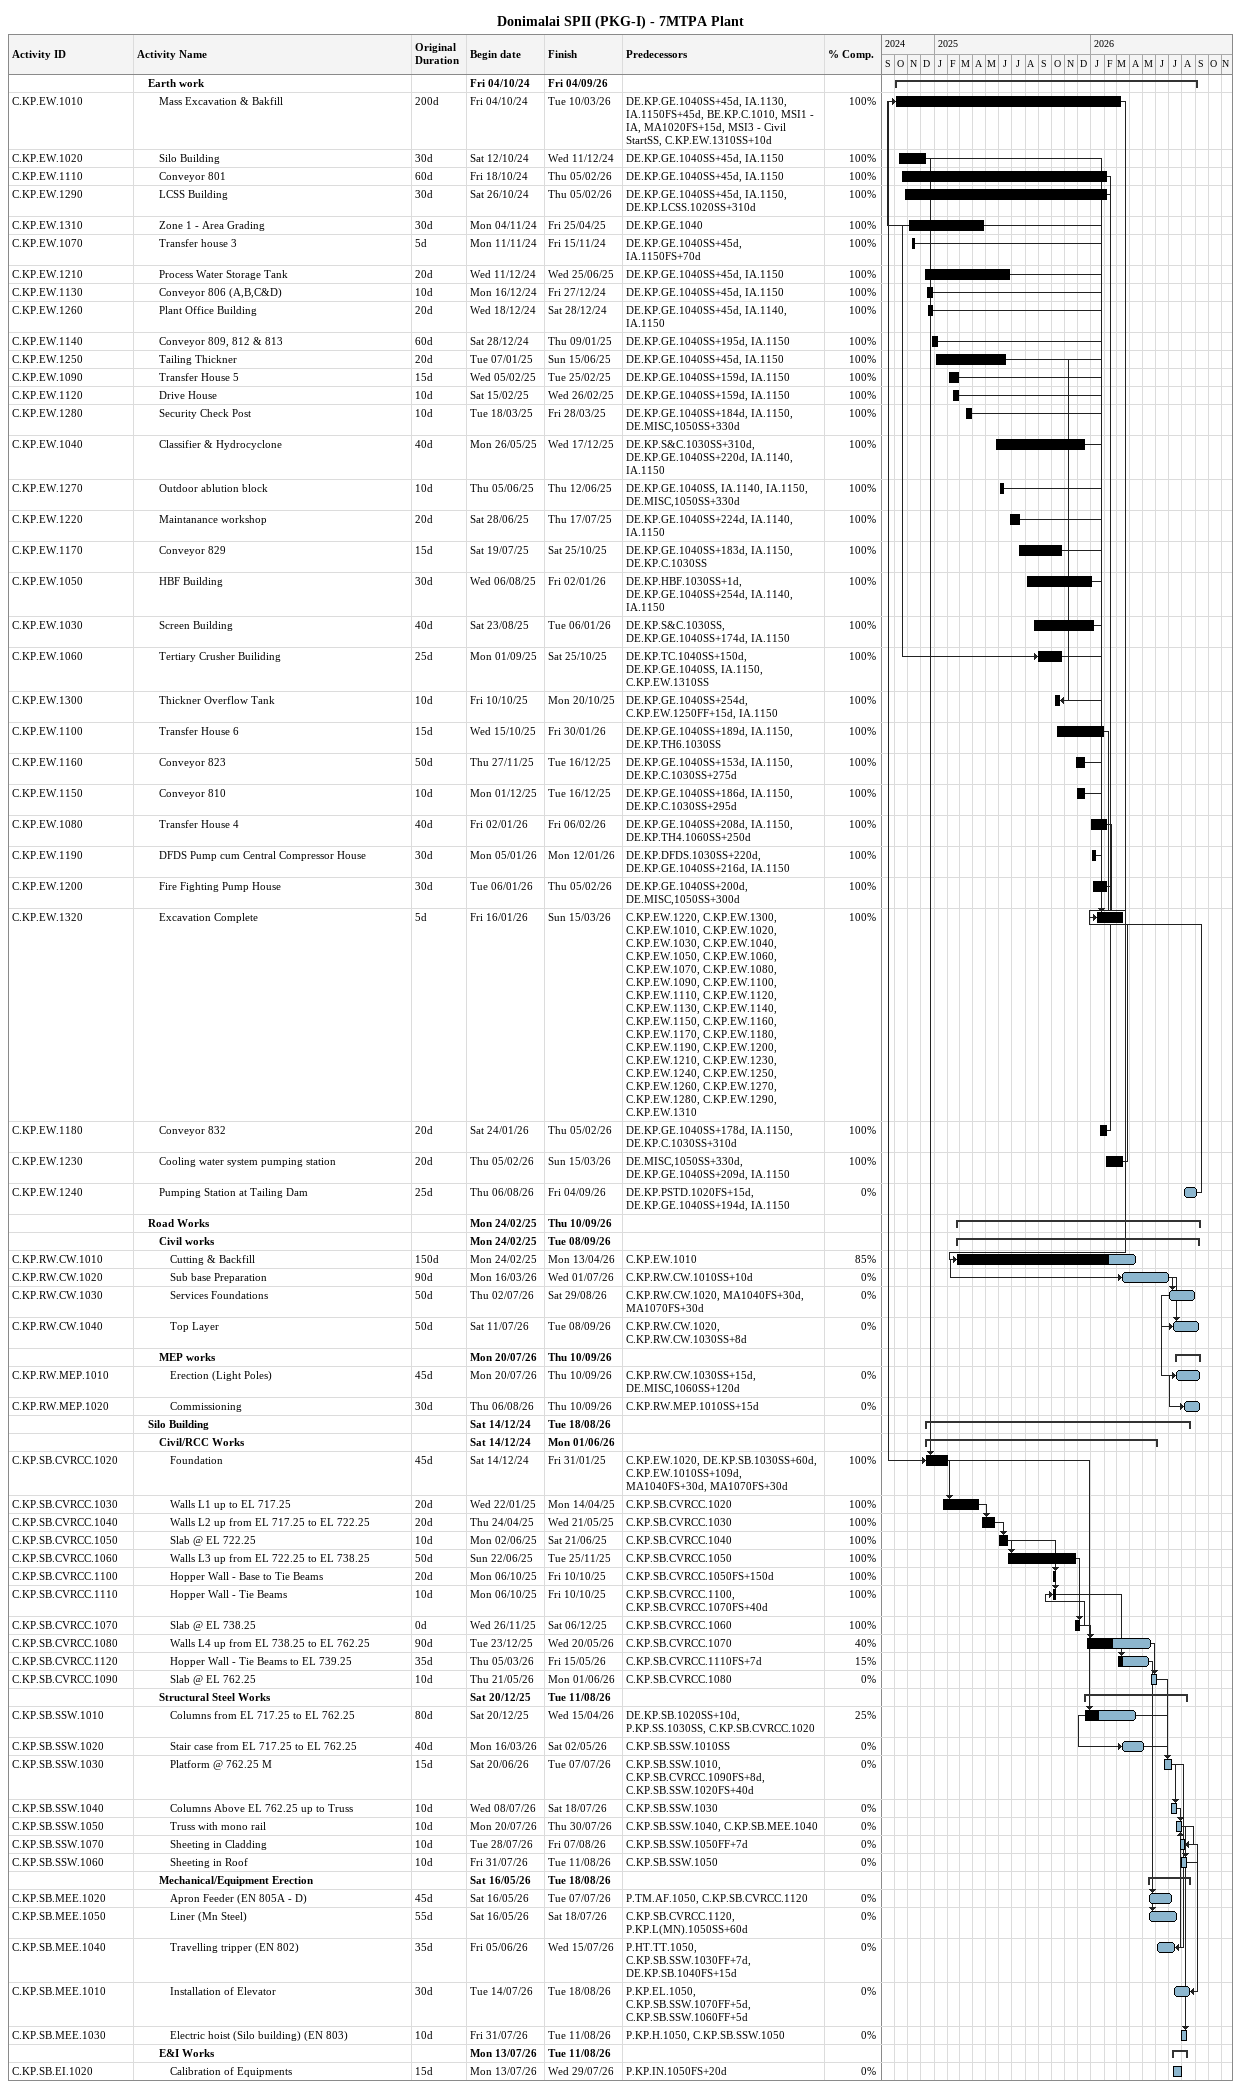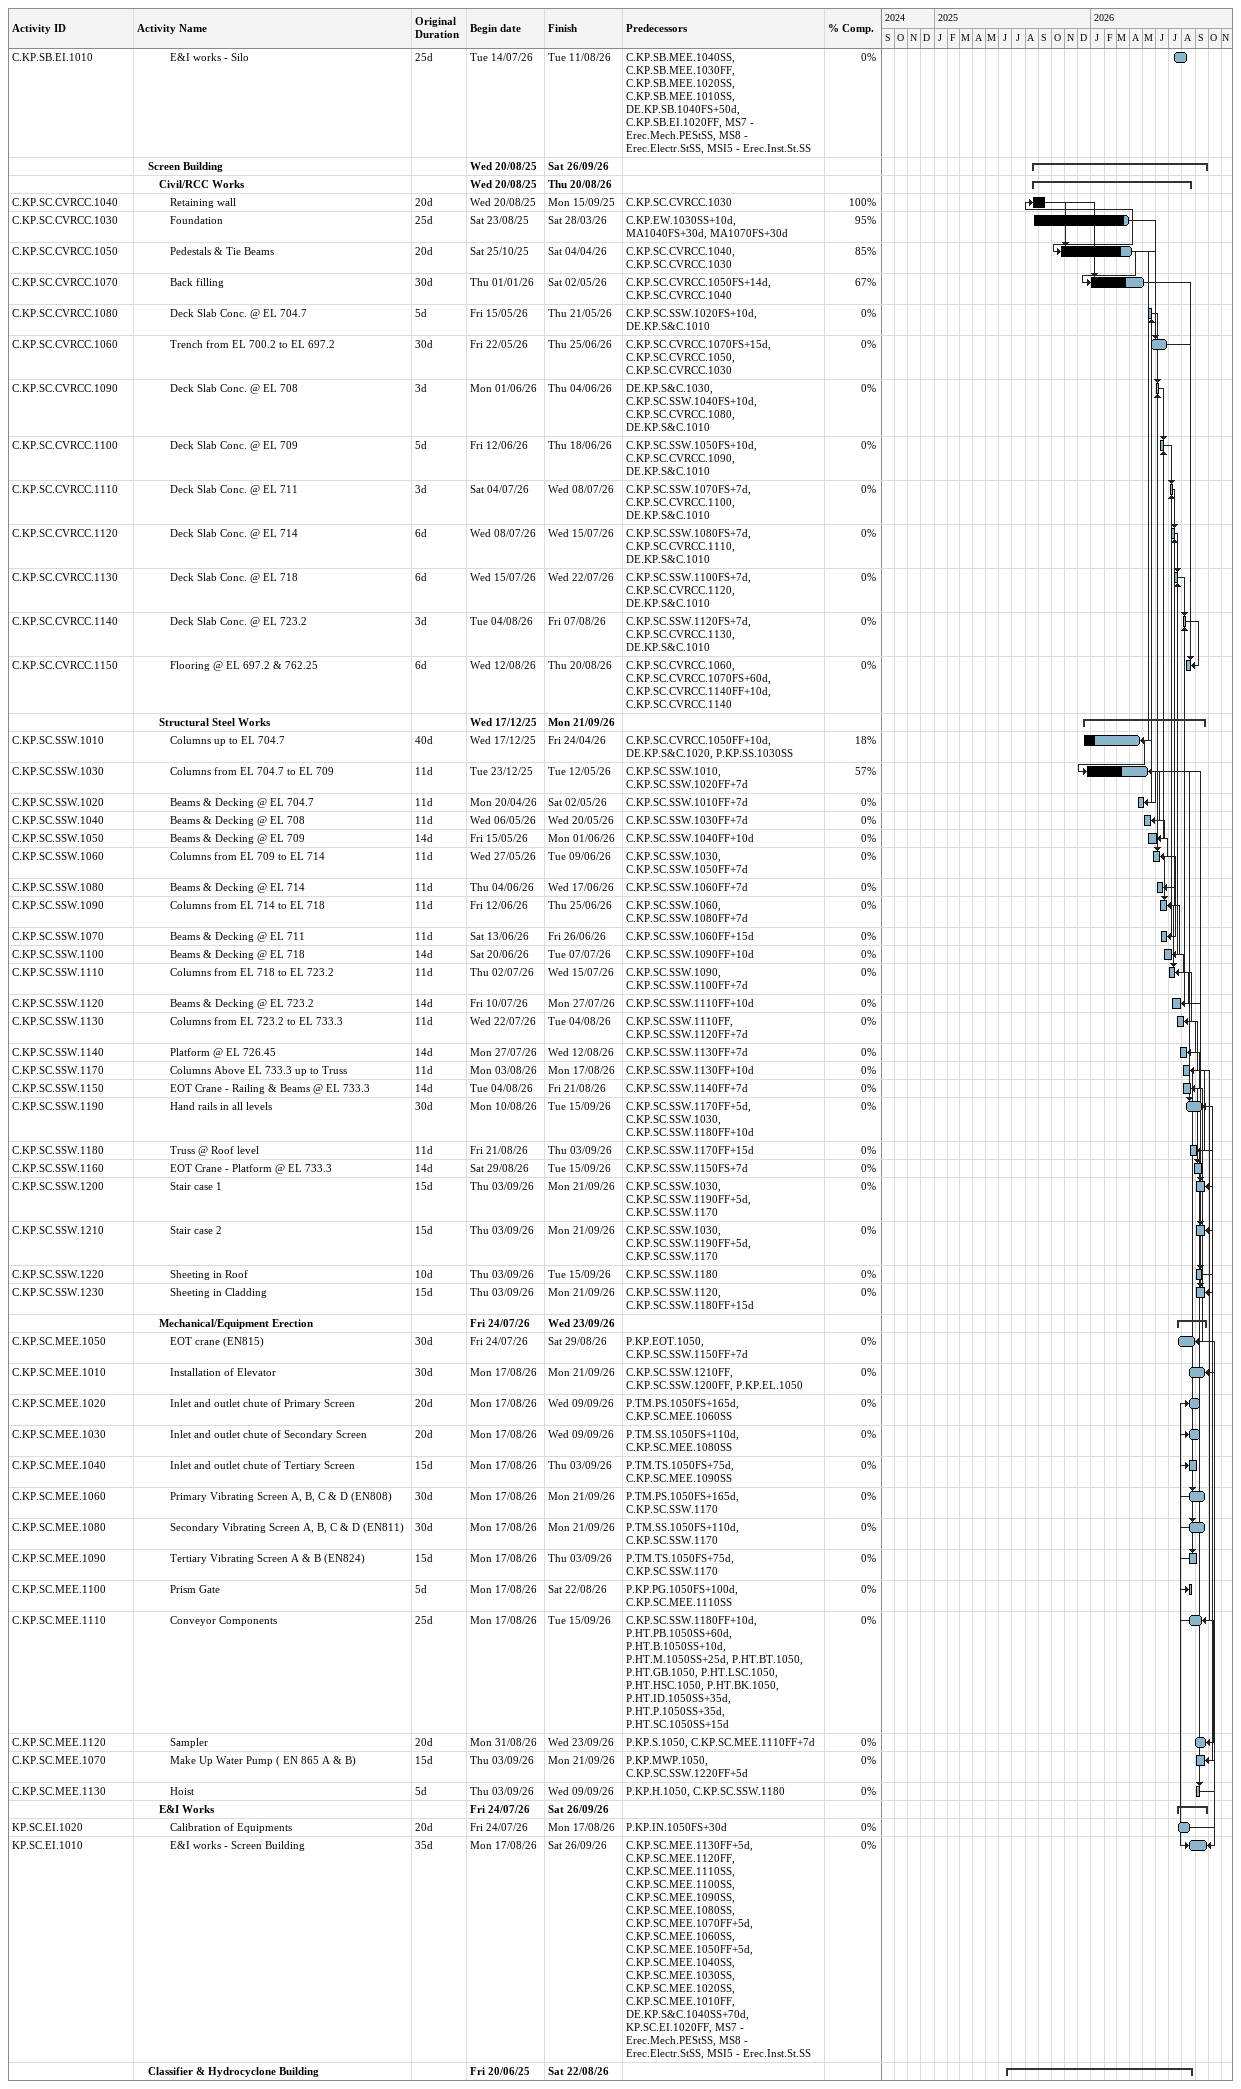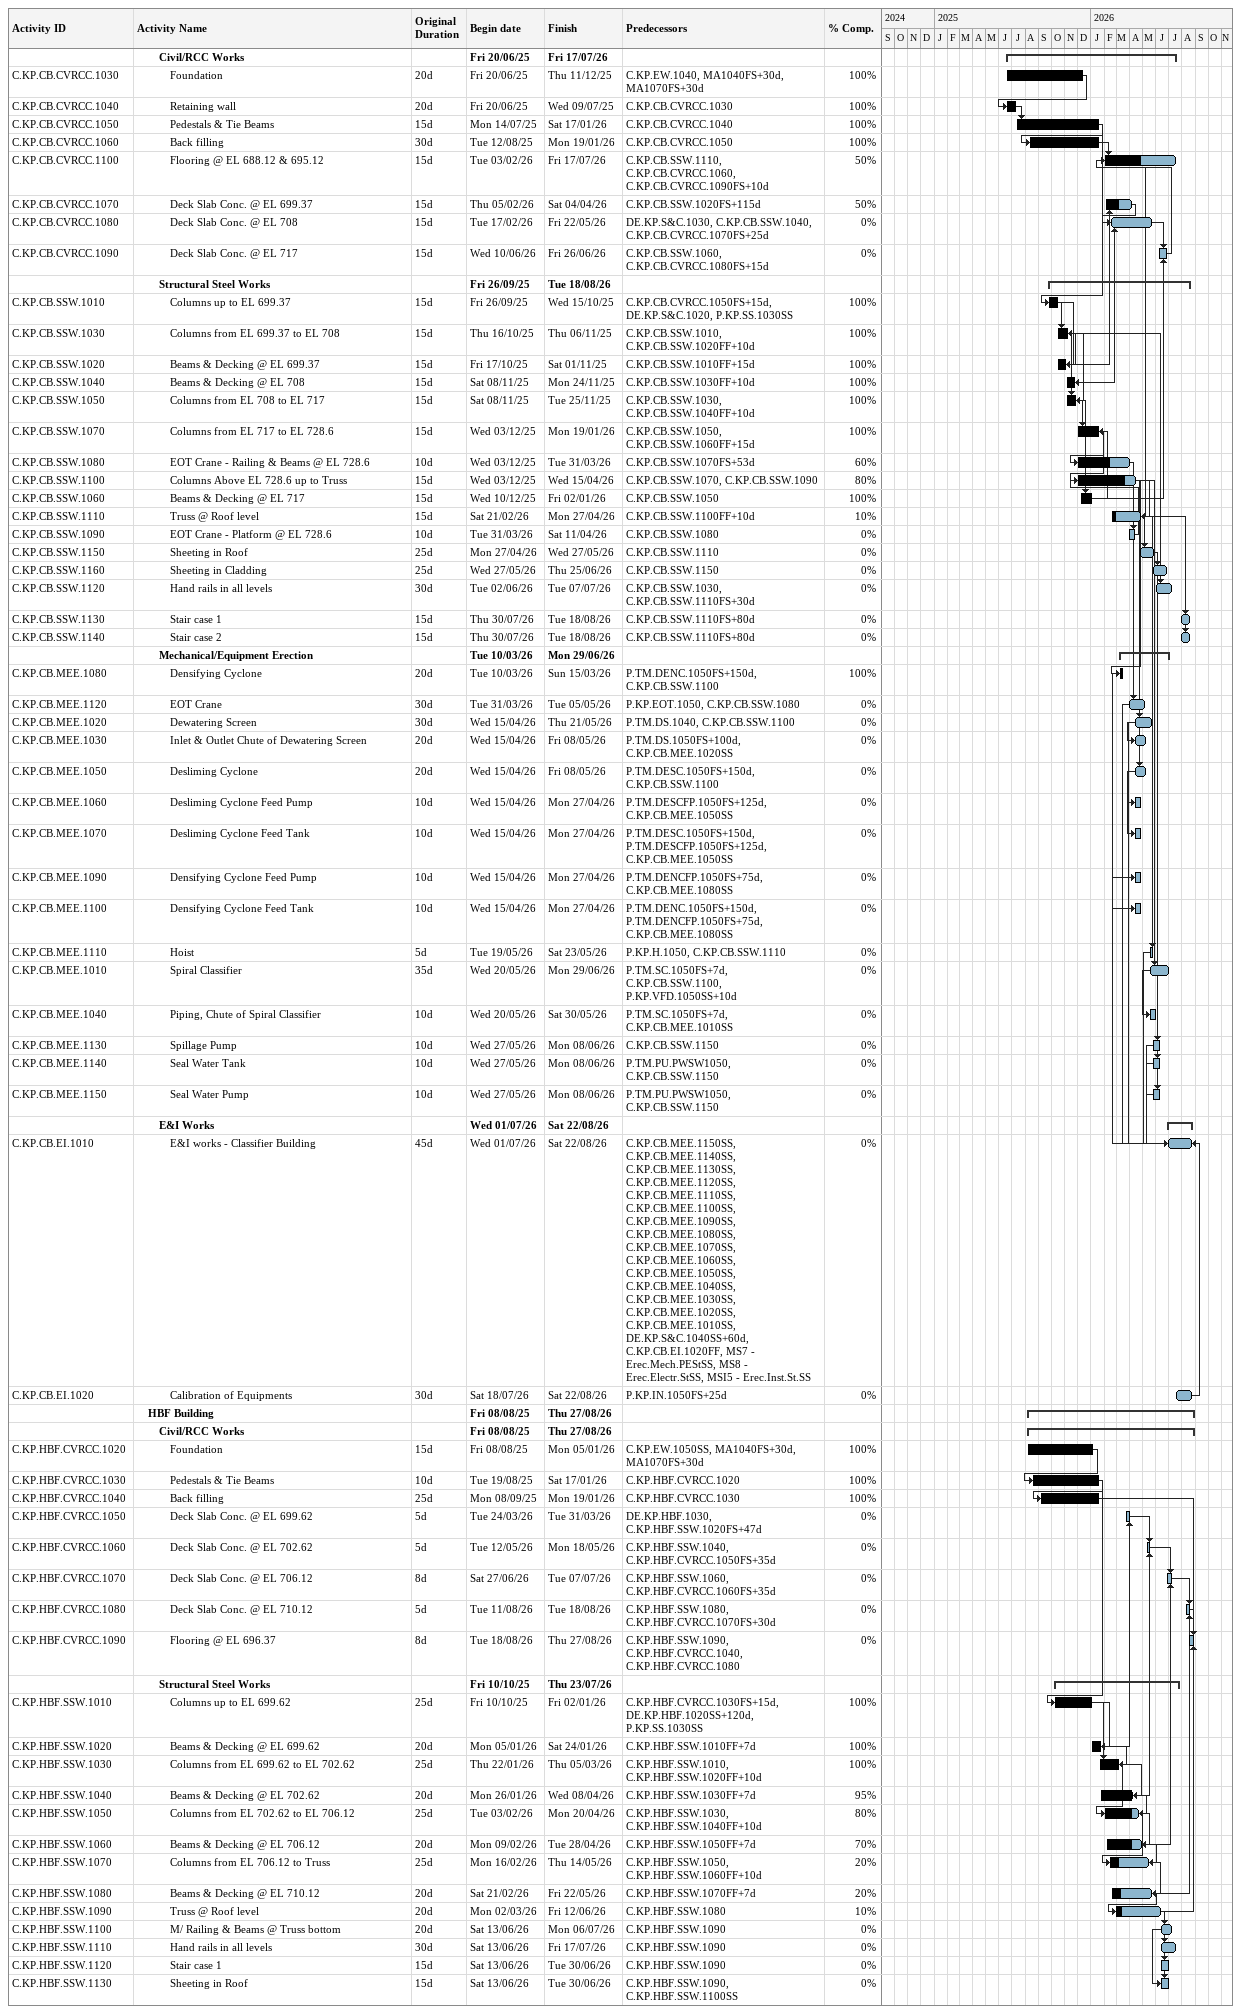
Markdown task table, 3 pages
Donimalai SPII (PKG-I) - 7MTPA Plant

| ID | Level | Task | Original duration | Start | Finish | Predecessors | % complete |
|---|---|---|---|---|---|---|---|
|  | 2 | **Earth work** |  | 2024-10-04 | 2026-09-04 |  |  |
| C.KP.EW.1010 | 3 | Mass Excavation & Bakfill | 200d | 2024-10-04 | 2026-03-10 | DE.KP.GE.1040SS+45d, IA.1130, IA.1150FS+45d, BE.KP.C.1010, MSI1 - IA, MA1020FS+15d, MSI3 - Civil StartSS, C.KP.EW.1310SS+10d | 100 |
| C.KP.EW.1020 | 3 | Silo Building | 30d | 2024-10-12 | 2024-12-11 | DE.KP.GE.1040SS+45d, IA.1150 | 100 |
| C.KP.EW.1110 | 3 | Conveyor 801 | 60d | 2024-10-18 | 2026-02-05 | DE.KP.GE.1040SS+45d, IA.1150 | 100 |
| C.KP.EW.1290 | 3 | LCSS Building | 30d | 2024-10-26 | 2026-02-05 | DE.KP.GE.1040SS+45d, IA.1150, DE.KP.LCSS.1020SS+310d | 100 |
| C.KP.EW.1310 | 3 | Zone 1 - Area Grading | 30d | 2024-11-04 | 2025-04-25 | DE.KP.GE.1040 | 100 |
| C.KP.EW.1070 | 3 | Transfer house 3 | 5d | 2024-11-11 | 2024-11-15 | DE.KP.GE.1040SS+45d, IA.1150FS+70d | 100 |
| C.KP.EW.1210 | 3 | Process Water Storage Tank | 20d | 2024-12-11 | 2025-06-25 | DE.KP.GE.1040SS+45d, IA.1150 | 100 |
| C.KP.EW.1130 | 3 | Conveyor 806 (A,B,C&D) | 10d | 2024-12-16 | 2024-12-27 | DE.KP.GE.1040SS+45d, IA.1150 | 100 |
| C.KP.EW.1260 | 3 | Plant Office Building | 20d | 2024-12-18 | 2024-12-28 | DE.KP.GE.1040SS+45d, IA.1140, IA.1150 | 100 |
| C.KP.EW.1140 | 3 | Conveyor 809, 812 & 813 | 60d | 2024-12-28 | 2025-01-09 | DE.KP.GE.1040SS+195d, IA.1150 | 100 |
| C.KP.EW.1250 | 3 | Tailing Thickner | 20d | 2025-01-07 | 2025-06-15 | DE.KP.GE.1040SS+45d, IA.1150 | 100 |
| C.KP.EW.1090 | 3 | Transfer House 5 | 15d | 2025-02-05 | 2025-02-25 | DE.KP.GE.1040SS+159d, IA.1150 | 100 |
| C.KP.EW.1120 | 3 | Drive House | 10d | 2025-02-15 | 2025-02-26 | DE.KP.GE.1040SS+159d, IA.1150 | 100 |
| C.KP.EW.1280 | 3 | Security Check Post | 10d | 2025-03-18 | 2025-03-28 | DE.KP.GE.1040SS+184d, IA.1150, DE.MISC,1050SS+330d | 100 |
| C.KP.EW.1040 | 3 | Classifier & Hydrocyclone | 40d | 2025-05-26 | 2025-12-17 | DE.KP.S&C.1030SS+310d, DE.KP.GE.1040SS+220d, IA.1140, IA.1150 | 100 |
| C.KP.EW.1270 | 3 | Outdoor ablution block | 10d | 2025-06-05 | 2025-06-12 | DE.KP.GE.1040SS, IA.1140, IA.1150, DE.MISC,1050SS+330d | 100 |
| C.KP.EW.1220 | 3 | Maintanance workshop | 20d | 2025-06-28 | 2025-07-17 | DE.KP.GE.1040SS+224d, IA.1140, IA.1150 | 100 |
| C.KP.EW.1170 | 3 | Conveyor 829 | 15d | 2025-07-19 | 2025-10-25 | DE.KP.GE.1040SS+183d, IA.1150, DE.KP.C.1030SS | 100 |
| C.KP.EW.1050 | 3 | HBF Building | 30d | 2025-08-06 | 2026-01-02 | DE.KP.HBF.1030SS+1d, DE.KP.GE.1040SS+254d, IA.1140, IA.1150 | 100 |
| C.KP.EW.1030 | 3 | Screen Building | 40d | 2025-08-23 | 2026-01-06 | DE.KP.S&C.1030SS, DE.KP.GE.1040SS+174d, IA.1150 | 100 |
| C.KP.EW.1060 | 3 | Tertiary Crusher Builiding | 25d | 2025-09-01 | 2025-10-25 | DE.KP.TC.1040SS+150d, DE.KP.GE.1040SS, IA.1150, C.KP.EW.1310SS | 100 |
| C.KP.EW.1300 | 3 | Thickner Overflow Tank | 10d | 2025-10-10 | 2025-10-20 | DE.KP.GE.1040SS+254d, C.KP.EW.1250FF+15d, IA.1150 | 100 |
| C.KP.EW.1100 | 3 | Transfer House 6 | 15d | 2025-10-15 | 2026-01-30 | DE.KP.GE.1040SS+189d, IA.1150, DE.KP.TH6.1030SS | 100 |
| C.KP.EW.1160 | 3 | Conveyor 823 | 50d | 2025-11-27 | 2025-12-16 | DE.KP.GE.1040SS+153d, IA.1150, DE.KP.C.1030SS+275d | 100 |
| C.KP.EW.1150 | 3 | Conveyor 810 | 10d | 2025-12-01 | 2025-12-16 | DE.KP.GE.1040SS+186d, IA.1150, DE.KP.C.1030SS+295d | 100 |
| C.KP.EW.1080 | 3 | Transfer House 4 | 40d | 2026-01-02 | 2026-02-06 | DE.KP.GE.1040SS+208d, IA.1150, DE.KP.TH4.1060SS+250d | 100 |
| C.KP.EW.1190 | 3 | DFDS Pump cum Central Compressor House | 30d | 2026-01-05 | 2026-01-12 | DE.KP.DFDS.1030SS+220d, DE.KP.GE.1040SS+216d, IA.1150 | 100 |
| C.KP.EW.1200 | 3 | Fire Fighting Pump House | 30d | 2026-01-06 | 2026-02-05 | DE.KP.GE.1040SS+200d, DE.MISC,1050SS+300d | 100 |
| C.KP.EW.1320 | 3 | Excavation Complete | 5d | 2026-01-16 | 2026-03-15 | C.KP.EW.1220, C.KP.EW.1300, C.KP.EW.1010, C.KP.EW.1020, C.KP.EW.1030, C.KP.EW.1040, C.KP.EW.1050, C.KP.EW.1060, C.KP.EW.1070, C.KP.EW.1080, C.KP.EW.1090, C.KP.EW.1100, C.KP.EW.1110, C.KP.EW.1120, C.KP.EW.1130, C.KP.EW.1140, C.KP.EW.1150, C.KP.EW.1160, C.KP.EW.1170, C.KP.EW.1180, C.KP.EW.1190, C.KP.EW.1200, C.KP.EW.1210, C.KP.EW.1230, C.KP.EW.1240, C.KP.EW.1250, C.KP.EW.1260, C.KP.EW.1270, C.KP.EW.1280, C.KP.EW.1290, C.KP.EW.1310 | 100 |
| C.KP.EW.1180 | 3 | Conveyor 832 | 20d | 2026-01-24 | 2026-02-05 | DE.KP.GE.1040SS+178d, IA.1150, DE.KP.C.1030SS+310d | 100 |
| C.KP.EW.1230 | 3 | Cooling water system pumping station | 20d | 2026-02-05 | 2026-03-15 | DE.MISC,1050SS+330d, DE.KP.GE.1040SS+209d, IA.1150 | 100 |
| C.KP.EW.1240 | 3 | Pumping Station at Tailing Dam | 25d | 2026-08-06 | 2026-09-04 | DE.KP.PSTD.1020FS+15d, DE.KP.GE.1040SS+194d, IA.1150 | 0 |
|  | 2 | **Road Works** |  | 2025-02-24 | 2026-09-10 |  |  |
|  | 3 | **Civil works** |  | 2025-02-24 | 2026-09-08 |  |  |
| C.KP.RW.CW.1010 | 4 | Cutting & Backfill | 150d | 2025-02-24 | 2026-04-13 | C.KP.EW.1010 | 85 |
| C.KP.RW.CW.1020 | 4 | Sub base Preparation | 90d | 2026-03-16 | 2026-07-01 | C.KP.RW.CW.1010SS+10d | 0 |
| C.KP.RW.CW.1030 | 4 | Services Foundations | 50d | 2026-07-02 | 2026-08-29 | C.KP.RW.CW.1020, MA1040FS+30d, MA1070FS+30d | 0 |
| C.KP.RW.CW.1040 | 4 | Top Layer | 50d | 2026-07-11 | 2026-09-08 | C.KP.RW.CW.1020, C.KP.RW.CW.1030SS+8d | 0 |
|  | 3 | **MEP works** |  | 2026-07-20 | 2026-09-10 |  |  |
| C.KP.RW.MEP.1010 | 4 | Erection (Light Poles) | 45d | 2026-07-20 | 2026-09-10 | C.KP.RW.CW.1030SS+15d, DE.MISC,1060SS+120d | 0 |
| C.KP.RW.MEP.1020 | 4 | Commissioning | 30d | 2026-08-06 | 2026-09-10 | C.KP.RW.MEP.1010SS+15d | 0 |
|  | 2 | **Silo Building** |  | 2024-12-14 | 2026-08-18 |  |  |
|  | 3 | **Civil/RCC Works** |  | 2024-12-14 | 2026-06-01 |  |  |
| C.KP.SB.CVRCC.1020 | 4 | Foundation | 45d | 2024-12-14 | 2025-01-31 | C.KP.EW.1020, DE.KP.SB.1030SS+60d, C.KP.EW.1010SS+109d, MA1040FS+30d, MA1070FS+30d | 100 |
| C.KP.SB.CVRCC.1030 | 4 | Walls L1 up to EL 717.25 | 20d | 2025-01-22 | 2025-04-14 | C.KP.SB.CVRCC.1020 | 100 |
| C.KP.SB.CVRCC.1040 | 4 | Walls L2 up from EL 717.25 to EL 722.25 | 20d | 2025-04-24 | 2025-05-21 | C.KP.SB.CVRCC.1030 | 100 |
| C.KP.SB.CVRCC.1050 | 4 | Slab @ EL 722.25 | 10d | 2025-06-02 | 2025-06-21 | C.KP.SB.CVRCC.1040 | 100 |
| C.KP.SB.CVRCC.1060 | 4 | Walls L3 up from EL 722.25 to EL 738.25 | 50d | 2025-06-22 | 2025-11-25 | C.KP.SB.CVRCC.1050 | 100 |
| C.KP.SB.CVRCC.1100 | 4 | Hopper Wall - Base to Tie Beams | 20d | 2025-10-06 | 2025-10-10 | C.KP.SB.CVRCC.1050FS+150d | 100 |
| C.KP.SB.CVRCC.1110 | 4 | Hopper Wall - Tie Beams | 10d | 2025-10-06 | 2025-10-10 | C.KP.SB.CVRCC.1100, C.KP.SB.CVRCC.1070FS+40d | 100 |
| C.KP.SB.CVRCC.1070 | 4 | Slab @ EL 738.25 | 0d | 2025-11-26 | 2025-12-06 | C.KP.SB.CVRCC.1060 | 100 |
| C.KP.SB.CVRCC.1080 | 4 | Walls L4 up from EL 738.25 to EL 762.25 | 90d | 2025-12-23 | 2026-05-20 | C.KP.SB.CVRCC.1070 | 40 |
| C.KP.SB.CVRCC.1120 | 4 | Hopper Wall - Tie Beams to EL 739.25 | 35d | 2026-03-05 | 2026-05-15 | C.KP.SB.CVRCC.1110FS+7d | 15 |
| C.KP.SB.CVRCC.1090 | 4 | Slab @ EL 762.25 | 10d | 2026-05-21 | 2026-06-01 | C.KP.SB.CVRCC.1080 | 0 |
|  | 3 | **Structural Steel Works** |  | 2025-12-20 | 2026-08-11 |  |  |
| C.KP.SB.SSW.1010 | 4 | Columns from EL 717.25 to EL 762.25 | 80d | 2025-12-20 | 2026-04-15 | DE.KP.SB.1020SS+10d, P.KP.SS.1030SS, C.KP.SB.CVRCC.1020 | 25 |
| C.KP.SB.SSW.1020 | 4 | Stair case from EL 717.25 to EL 762.25 | 40d | 2026-03-16 | 2026-05-02 | C.KP.SB.SSW.1010SS | 0 |
| C.KP.SB.SSW.1030 | 4 | Platform @ 762.25 M | 15d | 2026-06-20 | 2026-07-07 | C.KP.SB.SSW.1010, C.KP.SB.CVRCC.1090FS+8d, C.KP.SB.SSW.1020FS+40d | 0 |
| C.KP.SB.SSW.1040 | 4 | Columns Above EL 762.25 up to Truss | 10d | 2026-07-08 | 2026-07-18 | C.KP.SB.SSW.1030 | 0 |
| C.KP.SB.SSW.1050 | 4 | Truss with mono rail | 10d | 2026-07-20 | 2026-07-30 | C.KP.SB.SSW.1040, C.KP.SB.MEE.1040 | 0 |
| C.KP.SB.SSW.1070 | 4 | Sheeting in Cladding | 10d | 2026-07-28 | 2026-08-07 | C.KP.SB.SSW.1050FF+7d | 0 |
| C.KP.SB.SSW.1060 | 4 | Sheeting in Roof | 10d | 2026-07-31 | 2026-08-11 | C.KP.SB.SSW.1050 | 0 |
|  | 3 | **Mechanical/Equipment Erection** |  | 2026-05-16 | 2026-08-18 |  |  |
| C.KP.SB.MEE.1020 | 4 | Apron Feeder (EN 805A - D) | 45d | 2026-05-16 | 2026-07-07 | P.TM.AF.1050, C.KP.SB.CVRCC.1120 | 0 |
| C.KP.SB.MEE.1050 | 4 | Liner (Mn Steel) | 55d | 2026-05-16 | 2026-07-18 | C.KP.SB.CVRCC.1120, P.KP.L(MN).1050SS+60d | 0 |
| C.KP.SB.MEE.1040 | 4 | Travelling tripper (EN 802) | 35d | 2026-06-05 | 2026-07-15 | P.HT.TT.1050, C.KP.SB.SSW.1030FF+7d, DE.KP.SB.1040FS+15d | 0 |
| C.KP.SB.MEE.1010 | 4 | Installation of Elevator | 30d | 2026-07-14 | 2026-08-18 | P.KP.EL.1050, C.KP.SB.SSW.1070FF+5d, C.KP.SB.SSW.1060FF+5d | 0 |
| C.KP.SB.MEE.1030 | 4 | Electric hoist (Silo building) (EN 803) | 10d | 2026-07-31 | 2026-08-11 | P.KP.H.1050, C.KP.SB.SSW.1050 | 0 |
|  | 3 | **E&I Works** |  | 2026-07-13 | 2026-08-11 |  |  |
| C.KP.SB.EI.1020 | 4 | Calibration of Equipments | 15d | 2026-07-13 | 2026-07-29 | P.KP.IN.1050FS+20d | 0 |
| C.KP.SB.EI.1010 | 4 | E&I works - Silo | 25d | 2026-07-14 | 2026-08-11 | C.KP.SB.MEE.1040SS, C.KP.SB.MEE.1030FF, C.KP.SB.MEE.1020SS, C.KP.SB.MEE.1010SS, DE.KP.SB.1040FS+50d, C.KP.SB.EI.1020FF, MS7 - Erec.Mech.PEStSS, MS8 - Erec.Electr.StSS, MSI5 - Erec.Inst.St.SS | 0 |
|  | 2 | **Screen Building** |  | 2025-08-20 | 2026-09-26 |  |  |
|  | 3 | **Civil/RCC Works** |  | 2025-08-20 | 2026-08-20 |  |  |
| C.KP.SC.CVRCC.1040 | 4 | Retaining wall | 20d | 2025-08-20 | 2025-09-15 | C.KP.SC.CVRCC.1030 | 100 |
| C.KP.SC.CVRCC.1030 | 4 | Foundation | 25d | 2025-08-23 | 2026-03-28 | C.KP.EW.1030SS+10d, MA1040FS+30d, MA1070FS+30d | 95 |
| C.KP.SC.CVRCC.1050 | 4 | Pedestals & Tie Beams | 20d | 2025-10-25 | 2026-04-04 | C.KP.SC.CVRCC.1040, C.KP.SC.CVRCC.1030 | 85 |
| C.KP.SC.CVRCC.1070 | 4 | Back filling | 30d | 2026-01-01 | 2026-05-02 | C.KP.SC.CVRCC.1050FS+14d, C.KP.SC.CVRCC.1040 | 67 |
| C.KP.SC.CVRCC.1080 | 4 | Deck Slab Conc. @ EL 704.7 | 5d | 2026-05-15 | 2026-05-21 | C.KP.SC.SSW.1020FS+10d, DE.KP.S&C.1010 | 0 |
| C.KP.SC.CVRCC.1060 | 4 | Trench from EL 700.2 to EL 697.2 | 30d | 2026-05-22 | 2026-06-25 | C.KP.SC.CVRCC.1070FS+15d, C.KP.SC.CVRCC.1050, C.KP.SC.CVRCC.1030 | 0 |
| C.KP.SC.CVRCC.1090 | 4 | Deck Slab Conc. @ EL 708 | 3d | 2026-06-01 | 2026-06-04 | DE.KP.S&C.1030, C.KP.SC.SSW.1040FS+10d, C.KP.SC.CVRCC.1080, DE.KP.S&C.1010 | 0 |
| C.KP.SC.CVRCC.1100 | 4 | Deck Slab Conc. @ EL 709 | 5d | 2026-06-12 | 2026-06-18 | C.KP.SC.SSW.1050FS+10d, C.KP.SC.CVRCC.1090, DE.KP.S&C.1010 | 0 |
| C.KP.SC.CVRCC.1110 | 4 | Deck Slab Conc. @ EL 711 | 3d | 2026-07-04 | 2026-07-08 | C.KP.SC.SSW.1070FS+7d, C.KP.SC.CVRCC.1100, DE.KP.S&C.1010 | 0 |
| C.KP.SC.CVRCC.1120 | 4 | Deck Slab Conc. @ EL 714 | 6d | 2026-07-08 | 2026-07-15 | C.KP.SC.SSW.1080FS+7d, C.KP.SC.CVRCC.1110, DE.KP.S&C.1010 | 0 |
| C.KP.SC.CVRCC.1130 | 4 | Deck Slab Conc. @ EL 718 | 6d | 2026-07-15 | 2026-07-22 | C.KP.SC.SSW.1100FS+7d, C.KP.SC.CVRCC.1120, DE.KP.S&C.1010 | 0 |
| C.KP.SC.CVRCC.1140 | 4 | Deck Slab Conc. @ EL 723.2 | 3d | 2026-08-04 | 2026-08-07 | C.KP.SC.SSW.1120FS+7d, C.KP.SC.CVRCC.1130, DE.KP.S&C.1010 | 0 |
| C.KP.SC.CVRCC.1150 | 4 | Flooring @ EL 697.2 & 762.25 | 6d | 2026-08-12 | 2026-08-20 | C.KP.SC.CVRCC.1060, C.KP.SC.CVRCC.1070FS+60d, C.KP.SC.CVRCC.1140FF+10d, C.KP.SC.CVRCC.1140 | 0 |
|  | 3 | **Structural Steel Works** |  | 2025-12-17 | 2026-09-21 |  |  |
| C.KP.SC.SSW.1010 | 4 | Columns up to EL 704.7 | 40d | 2025-12-17 | 2026-04-24 | C.KP.SC.CVRCC.1050FF+10d, DE.KP.S&C.1020, P.KP.SS.1030SS | 18 |
| C.KP.SC.SSW.1030 | 4 | Columns from EL 704.7 to EL 709 | 11d | 2025-12-23 | 2026-05-12 | C.KP.SC.SSW.1010, C.KP.SC.SSW.1020FF+7d | 57 |
| C.KP.SC.SSW.1020 | 4 | Beams & Decking @ EL 704.7 | 11d | 2026-04-20 | 2026-05-02 | C.KP.SC.SSW.1010FF+7d | 0 |
| C.KP.SC.SSW.1040 | 4 | Beams & Decking @ EL 708 | 11d | 2026-05-06 | 2026-05-20 | C.KP.SC.SSW.1030FF+7d | 0 |
| C.KP.SC.SSW.1050 | 4 | Beams & Decking @ EL 709 | 14d | 2026-05-15 | 2026-06-01 | C.KP.SC.SSW.1040FF+10d | 0 |
| C.KP.SC.SSW.1060 | 4 | Columns from EL 709 to EL 714 | 11d | 2026-05-27 | 2026-06-09 | C.KP.SC.SSW.1030, C.KP.SC.SSW.1050FF+7d | 0 |
| C.KP.SC.SSW.1080 | 4 | Beams & Decking @ EL 714 | 11d | 2026-06-04 | 2026-06-17 | C.KP.SC.SSW.1060FF+7d | 0 |
| C.KP.SC.SSW.1090 | 4 | Columns from EL 714 to EL 718 | 11d | 2026-06-12 | 2026-06-25 | C.KP.SC.SSW.1060, C.KP.SC.SSW.1080FF+7d | 0 |
| C.KP.SC.SSW.1070 | 4 | Beams & Decking @ EL 711 | 11d | 2026-06-13 | 2026-06-26 | C.KP.SC.SSW.1060FF+15d | 0 |
| C.KP.SC.SSW.1100 | 4 | Beams & Decking @ EL 718 | 14d | 2026-06-20 | 2026-07-07 | C.KP.SC.SSW.1090FF+10d | 0 |
| C.KP.SC.SSW.1110 | 4 | Columns from EL 718 to EL 723.2 | 11d | 2026-07-02 | 2026-07-15 | C.KP.SC.SSW.1090, C.KP.SC.SSW.1100FF+7d | 0 |
| C.KP.SC.SSW.1120 | 4 | Beams & Decking @ EL 723.2 | 14d | 2026-07-10 | 2026-07-27 | C.KP.SC.SSW.1110FF+10d | 0 |
| C.KP.SC.SSW.1130 | 4 | Columns from EL 723.2 to EL 733.3 | 11d | 2026-07-22 | 2026-08-04 | C.KP.SC.SSW.1110FF, C.KP.SC.SSW.1120FF+7d | 0 |
| C.KP.SC.SSW.1140 | 4 | Platform @ EL 726.45 | 14d | 2026-07-27 | 2026-08-12 | C.KP.SC.SSW.1130FF+7d | 0 |
| C.KP.SC.SSW.1170 | 4 | Columns Above EL 733.3 up to Truss | 11d | 2026-08-03 | 2026-08-17 | C.KP.SC.SSW.1130FF+10d | 0 |
| C.KP.SC.SSW.1150 | 4 | EOT Crane - Railing & Beams @ EL 733.3 | 14d | 2026-08-04 | 2026-08-21 | C.KP.SC.SSW.1140FF+7d | 0 |
| C.KP.SC.SSW.1190 | 4 | Hand rails in all levels | 30d | 2026-08-10 | 2026-09-15 | C.KP.SC.SSW.1170FF+5d, C.KP.SC.SSW.1030, C.KP.SC.SSW.1180FF+10d | 0 |
| C.KP.SC.SSW.1180 | 4 | Truss @ Roof level | 11d | 2026-08-21 | 2026-09-03 | C.KP.SC.SSW.1170FF+15d | 0 |
| C.KP.SC.SSW.1160 | 4 | EOT Crane - Platform @ EL 733.3 | 14d | 2026-08-29 | 2026-09-15 | C.KP.SC.SSW.1150FS+7d | 0 |
| C.KP.SC.SSW.1200 | 4 | Stair case 1 | 15d | 2026-09-03 | 2026-09-21 | C.KP.SC.SSW.1030, C.KP.SC.SSW.1190FF+5d, C.KP.SC.SSW.1170 | 0 |
| C.KP.SC.SSW.1210 | 4 | Stair case 2 | 15d | 2026-09-03 | 2026-09-21 | C.KP.SC.SSW.1030, C.KP.SC.SSW.1190FF+5d, C.KP.SC.SSW.1170 | 0 |
| C.KP.SC.SSW.1220 | 4 | Sheeting in Roof | 10d | 2026-09-03 | 2026-09-15 | C.KP.SC.SSW.1180 | 0 |
| C.KP.SC.SSW.1230 | 4 | Sheeting in Cladding | 15d | 2026-09-03 | 2026-09-21 | C.KP.SC.SSW.1120, C.KP.SC.SSW.1180FF+15d | 0 |
|  | 3 | **Mechanical/Equipment Erection** |  | 2026-07-24 | 2026-09-23 |  |  |
| C.KP.SC.MEE.1050 | 4 | EOT crane (EN815) | 30d | 2026-07-24 | 2026-08-29 | P.KP.EOT.1050, C.KP.SC.SSW.1150FF+7d | 0 |
| C.KP.SC.MEE.1010 | 4 | Installation of Elevator | 30d | 2026-08-17 | 2026-09-21 | C.KP.SC.SSW.1210FF, C.KP.SC.SSW.1200FF, P.KP.EL.1050 | 0 |
| C.KP.SC.MEE.1020 | 4 | Inlet and outlet chute of Primary Screen | 20d | 2026-08-17 | 2026-09-09 | P.TM.PS.1050FS+165d, C.KP.SC.MEE.1060SS | 0 |
| C.KP.SC.MEE.1030 | 4 | Inlet and outlet chute of Secondary Screen | 20d | 2026-08-17 | 2026-09-09 | P.TM.SS.1050FS+110d, C.KP.SC.MEE.1080SS | 0 |
| C.KP.SC.MEE.1040 | 4 | Inlet and outlet chute of Tertiary Screen | 15d | 2026-08-17 | 2026-09-03 | P.TM.TS.1050FS+75d, C.KP.SC.MEE.1090SS | 0 |
| C.KP.SC.MEE.1060 | 4 | Primary Vibrating Screen A, B, C & D (EN808) | 30d | 2026-08-17 | 2026-09-21 | P.TM.PS.1050FS+165d, C.KP.SC.SSW.1170 | 0 |
| C.KP.SC.MEE.1080 | 4 | Secondary Vibrating Screen A, B, C & D (EN811) | 30d | 2026-08-17 | 2026-09-21 | P.TM.SS.1050FS+110d, C.KP.SC.SSW.1170 | 0 |
| C.KP.SC.MEE.1090 | 4 | Tertiary Vibrating Screen A & B (EN824) | 15d | 2026-08-17 | 2026-09-03 | P.TM.TS.1050FS+75d, C.KP.SC.SSW.1170 | 0 |
| C.KP.SC.MEE.1100 | 4 | Prism Gate | 5d | 2026-08-17 | 2026-08-22 | P.KP.PG.1050FS+100d, C.KP.SC.MEE.1110SS | 0 |
| C.KP.SC.MEE.1110 | 4 | Conveyor Components | 25d | 2026-08-17 | 2026-09-15 | C.KP.SC.SSW.1180FF+10d, P.HT.PB.1050SS+60d, P.HT.B.1050SS+10d, P.HT.M.1050SS+25d, P.HT.BT.1050, P.HT.GB.1050, P.HT.LSC.1050, P.HT.HSC.1050, P.HT.BK.1050, P.HT.ID.1050SS+35d, P.HT.P.1050SS+35d, P.HT.SC.1050SS+15d | 0 |
| C.KP.SC.MEE.1120 | 4 | Sampler | 20d | 2026-08-31 | 2026-09-23 | P.KP.S.1050, C.KP.SC.MEE.1110FF+7d | 0 |
| C.KP.SC.MEE.1070 | 4 | Make Up Water Pump ( EN 865 A & B) | 15d | 2026-09-03 | 2026-09-21 | P.KP.MWP.1050, C.KP.SC.SSW.1220FF+5d | 0 |
| C.KP.SC.MEE.1130 | 4 | Hoist | 5d | 2026-09-03 | 2026-09-09 | P.KP.H.1050, C.KP.SC.SSW.1180 | 0 |
|  | 3 | **E&I Works** |  | 2026-07-24 | 2026-09-26 |  |  |
| KP.SC.EI.1020 | 4 | Calibration of Equipments | 20d | 2026-07-24 | 2026-08-17 | P.KP.IN.1050FS+30d | 0 |
| KP.SC.EI.1010 | 4 | E&I works - Screen Building | 35d | 2026-08-17 | 2026-09-26 | C.KP.SC.MEE.1130FF+5d, C.KP.SC.MEE.1120FF, C.KP.SC.MEE.1110SS, C.KP.SC.MEE.1100SS, C.KP.SC.MEE.1090SS, C.KP.SC.MEE.1080SS, C.KP.SC.MEE.1070FF+5d, C.KP.SC.MEE.1060SS, C.KP.SC.MEE.1050FF+5d, C.KP.SC.MEE.1040SS, C.KP.SC.MEE.1030SS, C.KP.SC.MEE.1020SS, C.KP.SC.MEE.1010FF, DE.KP.S&C.1040SS+70d, KP.SC.EI.1020FF, MS7 - Erec.Mech.PEStSS, MS8 - Erec.Electr.StSS, MSI5 - Erec.Inst.St.SS | 0 |
|  | 2 | **Classifier & Hydrocyclone Building** |  | 2025-06-20 | 2026-08-22 |  |  |
|  | 3 | **Civil/RCC Works** |  | 2025-06-20 | 2026-07-17 |  |  |
| C.KP.CB.CVRCC.1030 | 4 | Foundation | 20d | 2025-06-20 | 2025-12-11 | C.KP.EW.1040, MA1040FS+30d, MA1070FS+30d | 100 |
| C.KP.CB.CVRCC.1040 | 4 | Retaining wall | 20d | 2025-06-20 | 2025-07-09 | C.KP.CB.CVRCC.1030 | 100 |
| C.KP.CB.CVRCC.1050 | 4 | Pedestals & Tie Beams | 15d | 2025-07-14 | 2026-01-17 | C.KP.CB.CVRCC.1040 | 100 |
| C.KP.CB.CVRCC.1060 | 4 | Back filling | 30d | 2025-08-12 | 2026-01-19 | C.KP.CB.CVRCC.1050 | 100 |
| C.KP.CB.CVRCC.1100 | 4 | Flooring @ EL 688.12 & 695.12 | 15d | 2026-02-03 | 2026-07-17 | C.KP.CB.SSW.1110, C.KP.CB.CVRCC.1060, C.KP.CB.CVRCC.1090FS+10d | 50 |
| C.KP.CB.CVRCC.1070 | 4 | Deck Slab Conc. @ EL 699.37 | 15d | 2026-02-05 | 2026-04-04 | C.KP.CB.SSW.1020FS+115d | 50 |
| C.KP.CB.CVRCC.1080 | 4 | Deck Slab Conc. @ EL 708 | 15d | 2026-02-17 | 2026-05-22 | DE.KP.S&C.1030, C.KP.CB.SSW.1040, C.KP.CB.CVRCC.1070FS+25d | 0 |
| C.KP.CB.CVRCC.1090 | 4 | Deck Slab Conc. @ EL 717 | 15d | 2026-06-10 | 2026-06-26 | C.KP.CB.SSW.1060, C.KP.CB.CVRCC.1080FS+15d | 0 |
|  | 3 | **Structural Steel Works** |  | 2025-09-26 | 2026-08-18 |  |  |
| C.KP.CB.SSW.1010 | 4 | Columns up to EL 699.37 | 15d | 2025-09-26 | 2025-10-15 | C.KP.CB.CVRCC.1050FS+15d, DE.KP.S&C.1020, P.KP.SS.1030SS | 100 |
| C.KP.CB.SSW.1030 | 4 | Columns from EL 699.37 to EL 708 | 15d | 2025-10-16 | 2025-11-06 | C.KP.CB.SSW.1010, C.KP.CB.SSW.1020FF+10d | 100 |
| C.KP.CB.SSW.1020 | 4 | Beams & Decking @ EL 699.37 | 15d | 2025-10-17 | 2025-11-01 | C.KP.CB.SSW.1010FF+15d | 100 |
| C.KP.CB.SSW.1040 | 4 | Beams & Decking @ EL 708 | 15d | 2025-11-08 | 2025-11-24 | C.KP.CB.SSW.1030FF+10d | 100 |
| C.KP.CB.SSW.1050 | 4 | Columns from EL 708 to EL 717 | 15d | 2025-11-08 | 2025-11-25 | C.KP.CB.SSW.1030, C.KP.CB.SSW.1040FF+10d | 100 |
| C.KP.CB.SSW.1070 | 4 | Columns from EL 717 to EL 728.6 | 15d | 2025-12-03 | 2026-01-19 | C.KP.CB.SSW.1050, C.KP.CB.SSW.1060FF+15d | 100 |
| C.KP.CB.SSW.1080 | 4 | EOT Crane - Railing & Beams @ EL 728.6 | 10d | 2025-12-03 | 2026-03-31 | C.KP.CB.SSW.1070FS+53d | 60 |
| C.KP.CB.SSW.1100 | 4 | Columns Above EL 728.6 up to Truss | 15d | 2025-12-03 | 2026-04-15 | C.KP.CB.SSW.1070, C.KP.CB.SSW.1090 | 80 |
| C.KP.CB.SSW.1060 | 4 | Beams & Decking @ EL 717 | 15d | 2025-12-10 | 2026-01-02 | C.KP.CB.SSW.1050 | 100 |
| C.KP.CB.SSW.1110 | 4 | Truss @ Roof level | 15d | 2026-02-21 | 2026-04-27 | C.KP.CB.SSW.1100FF+10d | 10 |
| C.KP.CB.SSW.1090 | 4 | EOT Crane - Platform @ EL 728.6 | 10d | 2026-03-31 | 2026-04-11 | C.KP.CB.SSW.1080 | 0 |
| C.KP.CB.SSW.1150 | 4 | Sheeting in Roof | 25d | 2026-04-27 | 2026-05-27 | C.KP.CB.SSW.1110 | 0 |
| C.KP.CB.SSW.1160 | 4 | Sheeting in Cladding | 25d | 2026-05-27 | 2026-06-25 | C.KP.CB.SSW.1150 | 0 |
| C.KP.CB.SSW.1120 | 4 | Hand rails in all levels | 30d | 2026-06-02 | 2026-07-07 | C.KP.CB.SSW.1030, C.KP.CB.SSW.1110FS+30d | 0 |
| C.KP.CB.SSW.1130 | 4 | Stair case 1 | 15d | 2026-07-30 | 2026-08-18 | C.KP.CB.SSW.1110FS+80d | 0 |
| C.KP.CB.SSW.1140 | 4 | Stair case 2 | 15d | 2026-07-30 | 2026-08-18 | C.KP.CB.SSW.1110FS+80d | 0 |
|  | 3 | **Mechanical/Equipment Erection** |  | 2026-03-10 | 2026-06-29 |  |  |
| C.KP.CB.MEE.1080 | 4 | Densifying Cyclone | 20d | 2026-03-10 | 2026-03-15 | P.TM.DENC.1050FS+150d, C.KP.CB.SSW.1100 | 100 |
| C.KP.CB.MEE.1120 | 4 | EOT Crane | 30d | 2026-03-31 | 2026-05-05 | P.KP.EOT.1050, C.KP.CB.SSW.1080 | 0 |
| C.KP.CB.MEE.1020 | 4 | Dewatering Screen | 30d | 2026-04-15 | 2026-05-21 | P.TM.DS.1040, C.KP.CB.SSW.1100 | 0 |
| C.KP.CB.MEE.1030 | 4 | Inlet & Outlet Chute of Dewatering Screen | 20d | 2026-04-15 | 2026-05-08 | P.TM.DS.1050FS+100d, C.KP.CB.MEE.1020SS | 0 |
| C.KP.CB.MEE.1050 | 4 | Desliming Cyclone | 20d | 2026-04-15 | 2026-05-08 | P.TM.DESC.1050FS+150d, C.KP.CB.SSW.1100 | 0 |
| C.KP.CB.MEE.1060 | 4 | Desliming Cyclone Feed Pump | 10d | 2026-04-15 | 2026-04-27 | P.TM.DESCFP.1050FS+125d, C.KP.CB.MEE.1050SS | 0 |
| C.KP.CB.MEE.1070 | 4 | Desliming Cyclone Feed Tank | 10d | 2026-04-15 | 2026-04-27 | P.TM.DESC.1050FS+150d, P.TM.DESCFP.1050FS+125d, C.KP.CB.MEE.1050SS | 0 |
| C.KP.CB.MEE.1090 | 4 | Densifying Cyclone Feed Pump | 10d | 2026-04-15 | 2026-04-27 | P.TM.DENCFP.1050FS+75d, C.KP.CB.MEE.1080SS | 0 |
| C.KP.CB.MEE.1100 | 4 | Densifying Cyclone Feed Tank | 10d | 2026-04-15 | 2026-04-27 | P.TM.DENC.1050FS+150d, P.TM.DENCFP.1050FS+75d, C.KP.CB.MEE.1080SS | 0 |
| C.KP.CB.MEE.1110 | 4 | Hoist | 5d | 2026-05-19 | 2026-05-23 | P.KP.H.1050, C.KP.CB.SSW.1110 | 0 |
| C.KP.CB.MEE.1010 | 4 | Spiral Classifier | 35d | 2026-05-20 | 2026-06-29 | P.TM.SC.1050FS+7d, C.KP.CB.SSW.1100, P.KP.VFD.1050SS+10d | 0 |
| C.KP.CB.MEE.1040 | 4 | Piping, Chute of Spiral Classifier | 10d | 2026-05-20 | 2026-05-30 | P.TM.SC.1050FS+7d, C.KP.CB.MEE.1010SS | 0 |
| C.KP.CB.MEE.1130 | 4 | Spillage Pump | 10d | 2026-05-27 | 2026-06-08 | C.KP.CB.SSW.1150 | 0 |
| C.KP.CB.MEE.1140 | 4 | Seal Water Tank | 10d | 2026-05-27 | 2026-06-08 | P.TM.PU.PWSW1050, C.KP.CB.SSW.1150 | 0 |
| C.KP.CB.MEE.1150 | 4 | Seal Water Pump | 10d | 2026-05-27 | 2026-06-08 | P.TM.PU.PWSW1050, C.KP.CB.SSW.1150 | 0 |
|  | 3 | **E&I Works** |  | 2026-07-01 | 2026-08-22 |  |  |
| C.KP.CB.EI.1010 | 4 | E&I works - Classifier Building | 45d | 2026-07-01 | 2026-08-22 | C.KP.CB.MEE.1150SS, C.KP.CB.MEE.1140SS, C.KP.CB.MEE.1130SS, C.KP.CB.MEE.1120SS, C.KP.CB.MEE.1110SS, C.KP.CB.MEE.1100SS, C.KP.CB.MEE.1090SS, C.KP.CB.MEE.1080SS, C.KP.CB.MEE.1070SS, C.KP.CB.MEE.1060SS, C.KP.CB.MEE.1050SS, C.KP.CB.MEE.1040SS, C.KP.CB.MEE.1030SS, C.KP.CB.MEE.1020SS, C.KP.CB.MEE.1010SS, DE.KP.S&C.1040SS+60d, C.KP.CB.EI.1020FF, MS7 - Erec.Mech.PEStSS, MS8 - Erec.Electr.StSS, MSI5 - Erec.Inst.St.SS | 0 |
| C.KP.CB.EI.1020 | 4 | Calibration of Equipments | 30d | 2026-07-18 | 2026-08-22 | P.KP.IN.1050FS+25d | 0 |
|  | 2 | **HBF Building** |  | 2025-08-08 | 2026-08-27 |  |  |
|  | 3 | **Civil/RCC Works** |  | 2025-08-08 | 2026-08-27 |  |  |
| C.KP.HBF.CVRCC.1020 | 4 | Foundation | 15d | 2025-08-08 | 2026-01-05 | C.KP.EW.1050SS, MA1040FS+30d, MA1070FS+30d | 100 |
| C.KP.HBF.CVRCC.1030 | 4 | Pedestals & Tie Beams | 10d | 2025-08-19 | 2026-01-17 | C.KP.HBF.CVRCC.1020 | 100 |
| C.KP.HBF.CVRCC.1040 | 4 | Back filling | 25d | 2025-09-08 | 2026-01-19 | C.KP.HBF.CVRCC.1030 | 100 |
| C.KP.HBF.CVRCC.1050 | 4 | Deck Slab Conc. @ EL 699.62 | 5d | 2026-03-24 | 2026-03-31 | DE.KP.HBF.1030, C.KP.HBF.SSW.1020FS+47d | 0 |
| C.KP.HBF.CVRCC.1060 | 4 | Deck Slab Conc. @ EL 702.62 | 5d | 2026-05-12 | 2026-05-18 | C.KP.HBF.SSW.1040, C.KP.HBF.CVRCC.1050FS+35d | 0 |
| C.KP.HBF.CVRCC.1070 | 4 | Deck Slab Conc. @ EL 706.12 | 8d | 2026-06-27 | 2026-07-07 | C.KP.HBF.SSW.1060, C.KP.HBF.CVRCC.1060FS+35d | 0 |
| C.KP.HBF.CVRCC.1080 | 4 | Deck Slab Conc. @ EL 710.12 | 5d | 2026-08-11 | 2026-08-18 | C.KP.HBF.SSW.1080, C.KP.HBF.CVRCC.1070FS+30d | 0 |
| C.KP.HBF.CVRCC.1090 | 4 | Flooring @ EL 696.37 | 8d | 2026-08-18 | 2026-08-27 | C.KP.HBF.SSW.1090, C.KP.HBF.CVRCC.1040, C.KP.HBF.CVRCC.1080 | 0 |
|  | 3 | **Structural Steel Works** |  | 2025-10-10 | 2026-07-23 |  |  |
| C.KP.HBF.SSW.1010 | 4 | Columns up to EL 699.62 | 25d | 2025-10-10 | 2026-01-02 | C.KP.HBF.CVRCC.1030FS+15d, DE.KP.HBF.1020SS+120d, P.KP.SS.1030SS | 100 |
| C.KP.HBF.SSW.1020 | 4 | Beams & Decking @ EL 699.62 | 20d | 2026-01-05 | 2026-01-24 | C.KP.HBF.SSW.1010FF+7d | 100 |
| C.KP.HBF.SSW.1030 | 4 | Columns from EL 699.62 to EL 702.62 | 25d | 2026-01-22 | 2026-03-05 | C.KP.HBF.SSW.1010, C.KP.HBF.SSW.1020FF+10d | 100 |
| C.KP.HBF.SSW.1040 | 4 | Beams & Decking @ EL 702.62 | 20d | 2026-01-26 | 2026-04-08 | C.KP.HBF.SSW.1030FF+7d | 95 |
| C.KP.HBF.SSW.1050 | 4 | Columns from EL 702.62 to EL 706.12 | 25d | 2026-02-03 | 2026-04-20 | C.KP.HBF.SSW.1030, C.KP.HBF.SSW.1040FF+10d | 80 |
| C.KP.HBF.SSW.1060 | 4 | Beams & Decking @ EL 706.12 | 20d | 2026-02-09 | 2026-04-28 | C.KP.HBF.SSW.1050FF+7d | 70 |
| C.KP.HBF.SSW.1070 | 4 | Columns from EL 706.12 to Truss | 25d | 2026-02-16 | 2026-05-14 | C.KP.HBF.SSW.1050, C.KP.HBF.SSW.1060FF+10d | 20 |
| C.KP.HBF.SSW.1080 | 4 | Beams & Decking @ EL 710.12 | 20d | 2026-02-21 | 2026-05-22 | C.KP.HBF.SSW.1070FF+7d | 20 |
| C.KP.HBF.SSW.1090 | 4 | Truss @ Roof level | 20d | 2026-03-02 | 2026-06-12 | C.KP.HBF.SSW.1080 | 10 |
| C.KP.HBF.SSW.1100 | 4 | M/ Railing & Beams @ Truss bottom | 20d | 2026-06-13 | 2026-07-06 | C.KP.HBF.SSW.1090 | 0 |
| C.KP.HBF.SSW.1110 | 4 | Hand rails in all levels | 30d | 2026-06-13 | 2026-07-17 | C.KP.HBF.SSW.1090 | 0 |
| C.KP.HBF.SSW.1120 | 4 | Stair case 1 | 15d | 2026-06-13 | 2026-06-30 | C.KP.HBF.SSW.1090 | 0 |
| C.KP.HBF.SSW.1130 | 4 | Sheeting in Roof | 15d | 2026-06-13 | 2026-06-30 | C.KP.HBF.SSW.1090, C.KP.HBF.SSW.1100SS | 0 |
